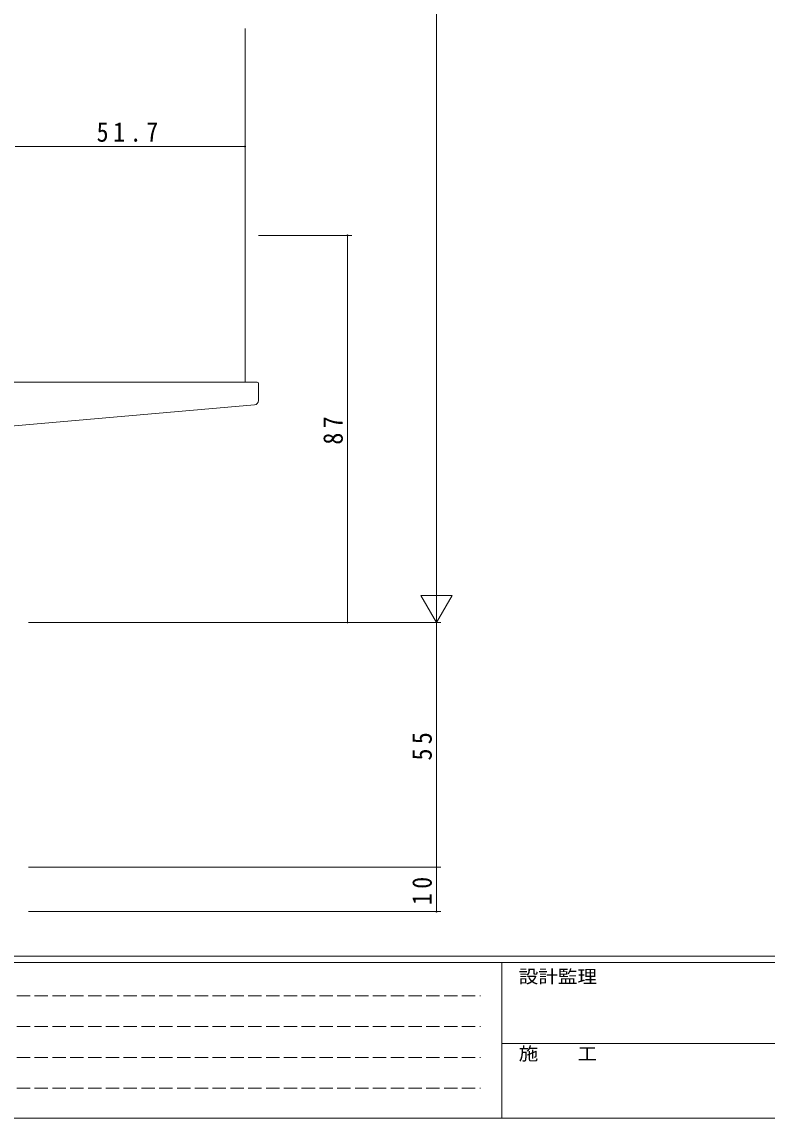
# Model space of a CAD drawing. Units: millimetres on the paper. Extents: x -420 to 373, y -297 to 267.
# Drawn here: x -267.9 to -100.5, y -297 to -50.6 of the extents above; entities that cross this region are included whole.
import ezdxf
from ezdxf.enums import TextEntityAlignment as Align

# ---------------------------------------------------------------- set-up
doc = ezdxf.new("R2010")
doc.units = ezdxf.units.MM
doc.linetypes.add('DASHED3', pattern=[4, 3, -1])
for name, color, linetype, lineweight in [('0-1_YKK_ZWAK', 7, 'Continuous', 9), ('0-4_YKK_12', 2, 'Continuous', 9), ('0-5_YKK_13', 4, 'Continuous', 9), ('0-6_YKK_D', 6, 'Continuous', 9)]:
    doc.layers.add(name, color=color, linetype=linetype, lineweight=lineweight)
doc.styles.add('ＭＳ ゴシック', font='')
doc.styles.get('ＭＳ ゴシック').set_extended_font_data('MS Gothic')

msp = doc.modelspace()

# ---------------------------------------------------------------- linework, layer by layer
at = {"layer": '0-1_YKK_ZWAK'}
for p, q in [((352.3, -260.575), (-417.7, -260.575)), ((314.5, -261.975), (-417.7, -261.975)), ((-160.1, -261.975), (-160.1, -296.975)), ((-160.1, -280.175), (-31.3, -280.175)), ((-417.7, -296.975), (314.5, -296.975))]:
    msp.add_line(p, q, dxfattribs=at)
at = {"layer": '0-1_YKK_ZWAK', "linetype": 'DASHED3'}
for p, q in [((-413.101, -269.488), (-164.909, -269.488)), ((-413.101, -276.416), (-164.909, -276.416)), ((-413.101, -283.345), (-164.909, -283.345)), ((-413.101, -290.274), (-164.909, -290.274))]:
    msp.add_line(p, q, dxfattribs=at)
at = {"layer": '0-4_YKK_12'}
msp.add_line((-217.8, -52.075), (-217.8, -131.575), dxfattribs=at)
at = {"layer": '0-5_YKK_13'}
for p, q in [((-277.3, -131.575), (-215.1, -131.575)), ((-214.8, -135.659), (-214.8, -131.875)), ((-273.174, -141.682), (-215.713, -136.655))]:
    msp.add_line(p, q, dxfattribs=at)
for centre, radius, start, end in [((-215.1, -131.875), 0.3, 0, 90), ((-215.8, -135.659), 1, 274.99998, 0)]:
    msp.add_arc(centre, radius, start, end, dxfattribs=at)
at = {"layer": '0-6_YKK_D'}
for p, q in [((-174.8, 207.425), (-174.8, -178.575)), ((-269.5, -78.575), (-217.8, -78.575)), ((-217.8, -93.575), (-217.8, -77.575)), ((-214.8, -98.575), (-193.8, -98.575)), ((-194.8, -185.575), (-194.8, -98.575)), ((-174.8, -185.575), (-174.8, -173.451)), ((-171.3, -179.513), (-178.3, -179.513)), ((-174.8, -185.575), (-178.3, -179.513)), ((-174.8, -185.575), (-171.3, -179.513)), ((-266.5, -185.575), (-173.8, -185.575)), ((-266.5, -185.575), (-173.8, -185.575)), ((-214.8, -185.575), (-193.8, -185.575)), ((-174.8, -185.575), (-174.8, -240.575)), ((-266.5, -240.575), (-173.8, -240.575)), ((-266.5, -240.575), (-173.8, -240.575)), ((-174.8, -240.575), (-174.8, -250.575)), ((-266.5, -250.575), (-173.8, -250.575))]:
    msp.add_line(p, q, dxfattribs=at)
for centre, start, end in [((-217.8, -78.575), 0, 180), ((-217.8, -78.575), 180, 0), ((-194.8, -98.575), 90, 270), ((-194.8, -98.575), 270, 90), ((-194.8, -185.575), 90, 270), ((-194.8, -185.575), 270, 90), ((-174.8, -240.575), 90, 270), ((-174.8, -240.575), 90, 270), ((-174.8, -240.575), 270, 90), ((-174.8, -240.575), 270, 90), ((-174.8, -250.575), 90, 270), ((-174.8, -250.575), 270, 90)]:
    msp.add_arc(centre, 0.106, start, end, dxfattribs=at)

# ---------------------------------------------------------------- texts
at = {"layer": '0-1_YKK_ZWAK', "style": 'ＭＳ ゴシック', "width": 1.1}
for s, p in [('設計監理', (-156.331, -267.508)), ('施\u3000\u3000工', (-156.331, -284.83))]:
    msp.add_text(s, height=2.933, dxfattribs=at).set_placement(p, align=Align.BOTTOM_LEFT)
at = {"layer": '0-6_YKK_D', "color": 3, "insert": (-251.17, -77.575), "char_height": 4.399, "attachment_point": 7, "style": 'ＭＳ ゴシック'}
msp.add_mtext('\\T1.38;\\W0.9;51.7', dxfattribs=at)
at = {"layer": '0-6_YKK_D', "color": 3, "char_height": 4.399, "attachment_point": 7, "rotation": 90, "style": 'ＭＳ ゴシック'}
for s, insert in [('\\T1.36;\\W0.9;87', (-195.8, -145.595)), ('\\T1.36;\\W0.9;55', (-175.8, -216.595)), ('\\T1.36;\\W0.9;10', (-175.8, -249.095))]:
    msp.add_mtext(s, dxfattribs=dict(at, insert=insert))

doc.saveas('drawing.dxf')
